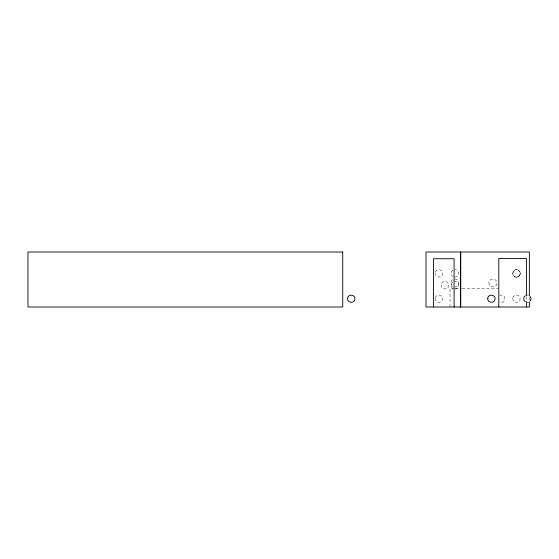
<?xml version="1.0" encoding="UTF-8"?>
<svg xmlns="http://www.w3.org/2000/svg" width="559" height="559" viewBox="0 0 559 559"><rect width="100%" height="100%" fill="white"/><g stroke="black" fill="none" stroke-linecap="round" stroke-linejoin="round"><path stroke-width="0.42" stroke-dasharray="2.79 2.1" d="M512.813 273.414L513.658 271.038M520.059 274.497L520.149 272.68M520.01 274.846L518.857 276.307M513.441 271.332L512.743 273.414L513.253 275.175M519.374 275.79L520.219 274.141L520.059 272.324M519.199 276.055L516.851 277.138M452.713 270.304C450.526 271.646 450.526 275.182 452.713 276.523M452.636 279.731C450.295 281.163 450.295 284.957 452.636 286.39M452.699 282.016C450.463 283.392 450.463 287.019 452.699 288.388M514.105 270.521L514.79 270.116M514.406 270.304L515.119 269.955M518.633 276.523L517.571 276.991M499.655 295.473C506.433 292.294 506.433 305.137 499.655 301.958M515.049 269.955L515.468 269.829M515.398 269.829L515.824 269.745M515.754 269.745L516.188 269.69M516.118 269.69L516.551 269.669M454.795 277.152C459.617 277.376 459.617 269.445 454.795 269.669M516.481 277.152L516.921 277.138M454.865 287.067C460.029 287.305 460.029 278.815 454.865 279.053M454.83 289.038C459.771 289.269 459.771 281.142 454.83 281.373M454.348 288.668L450.03 288.668L450.03 307.003M455.215 288.668L461.266 288.668M462.132 288.668L498.439 288.668M516.481 269.669L516.921 269.69M516.118 277.138L516.551 277.152M516.851 269.69L518.312 270.116M515.754 277.082L516.188 277.138M515.398 276.991L515.824 277.082M515.049 276.873L515.468 276.991M514.72 276.712L515.119 276.873M518.242 270.116L518.633 270.304M514.79 276.712L514.105 276.307M518.563 270.304L518.927 270.521M514.476 276.523L513.833 276.055M519.129 270.766L519.66 271.332M519.374 271.038L520.01 271.981M513.658 275.79L513.183 275.175M519.779 271.646L520.129 272.324M513.022 274.846L512.757 273.777M529.352 297.395L529.324 300.015M526.543 296.598L526.543 300.924M435.209 273.044C434.511 277.823 442.407 278.599 442.651 273.777C443.35 268.998 435.454 268.222 435.209 273.044M435.244 298.352C434.56 303.055 442.323 303.817 442.567 299.079C443.252 294.376 435.489 293.615 435.244 298.352M441.1 284.824C440.387 289.723 448.472 290.519 448.73 285.579C449.443 280.681 441.358 279.891 441.1 284.824M488.936 282.665C488.189 287.787 496.637 288.619 496.909 283.455C497.65 278.34 489.202 277.502 488.936 282.665M512.785 298.352C512.1 303.055 519.856 303.817 520.108 299.079C520.792 294.376 513.029 293.615 512.785 298.352"/><path stroke-width="0.84" d="M530.218 301.049L531.05 298.716L530.218 296.382M525.327 295.655C523.175 296.976 523.175 300.456 525.327 301.776M527.731 302.377L528.087 302.321M527.731 295.054L528.087 295.11M529.352 295.655L529.352 251.997L426 251.997L426 307.003L529.352 307.003L529.324 301.762M526.543 295.732L526.543 258.537L498.803 258.537L498.803 306.975M526.543 301.783L526.543 306.975M454.076 307.003L454.076 258.74L433.546 258.74L433.546 307.003M347.579 298.352C346.894 303.055 354.658 303.817 354.902 299.079C355.587 294.376 347.824 293.615 347.579 298.352M487.748 298.352C487.064 303.055 494.827 303.817 495.071 299.079C495.756 294.376 487.993 293.615 487.748 298.352M342.744 251.997L27.95 251.997L27.95 307.003L342.744 307.003L342.744 251.997M460.672 307.003L460.672 251.997L460.658 307.003"/></g></svg>
